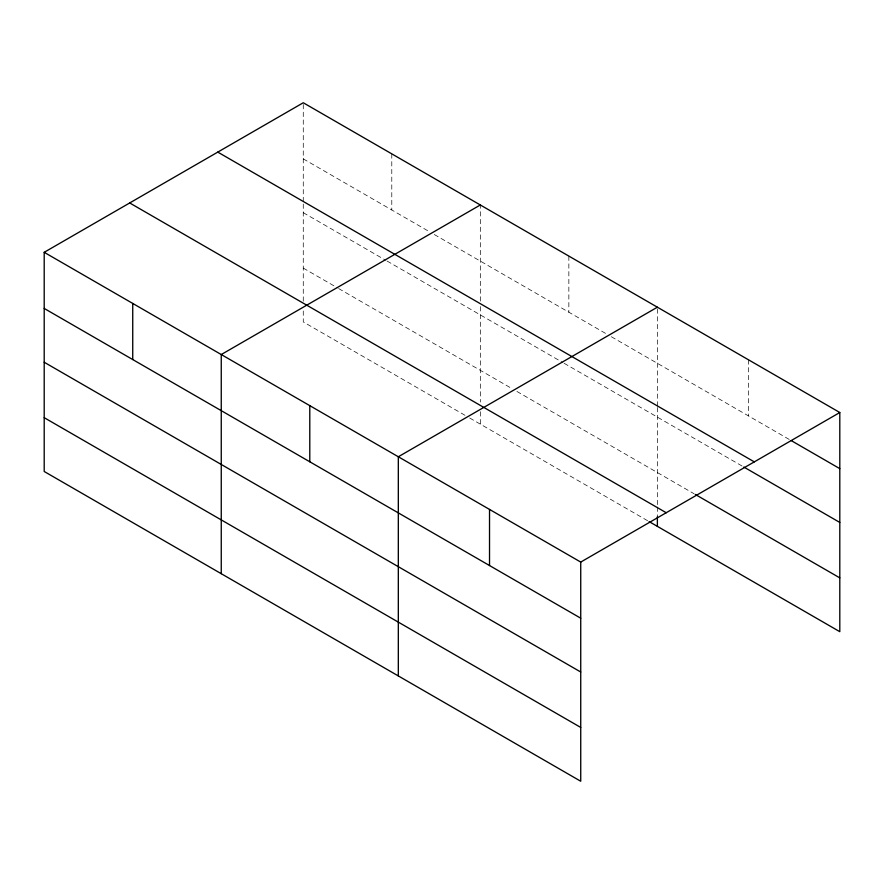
<?xml version="1.0" encoding="UTF-8"?>
<svg xmlns="http://www.w3.org/2000/svg" width="884" height="884" viewBox="0 0 884 884"><rect width="100%" height="100%" fill="white"/><g stroke="black" fill="none" stroke-linecap="round" stroke-linejoin="round"><path stroke-width="0.66" stroke-dasharray="4.42 3.31" d="M303.267 301.223L303.267 203.022M303.267 201.64L303.267 102.754M480.321 306.615L480.321 402.065M480.321 301.101L480.321 204.977M657.376 407.458L657.376 505.67M657.376 406.087L657.376 307.201M303.267 158.866L429.569 231.785M434.287 234.514L606.623 334.008M611.341 336.738L790.053 439.912M303.267 212.679L385.888 260.382M387.07 261.056L562.942 362.606M564.125 363.28L742.671 466.365M303.267 268.106L337.489 287.875M338.671 288.56L512.19 388.728M516.908 391.457L694.095 493.758M464.973 415.281L303.267 321.92L303.267 309.499M469.691 417.999L647.939 520.908M748.593 359.854L748.593 415.977M657.376 507.051L657.376 516.709M568.854 256.084L568.854 312.207M480.321 411.723L480.321 424.143M391.789 153.86L391.789 209.983"/><path stroke-width="1.33" d="M649.11 521.593L839.8 631.684L839.8 412.519L303.267 102.754L44.2 252.316L44.2 471.481L580.733 781.246L580.733 562.08L44.2 252.316M480.321 204.977L221.254 354.539L221.254 573.705M657.376 307.201L398.319 456.763L398.319 675.928M580.733 562.08L839.8 412.519M791.235 440.597L839.8 468.642M217.773 152.103L754.306 461.879M743.853 467.05L839.8 522.444M695.288 494.443L839.8 577.882M129.694 202.955L666.227 512.731M44.2 308.439L580.733 618.203M44.2 362.241L580.733 672.006M44.2 417.679L580.733 727.444M657.376 516.709L657.376 526.367M489.526 509.427L489.526 565.539M309.787 405.657L309.787 461.768M132.733 303.433L132.733 359.545"/></g></svg>
